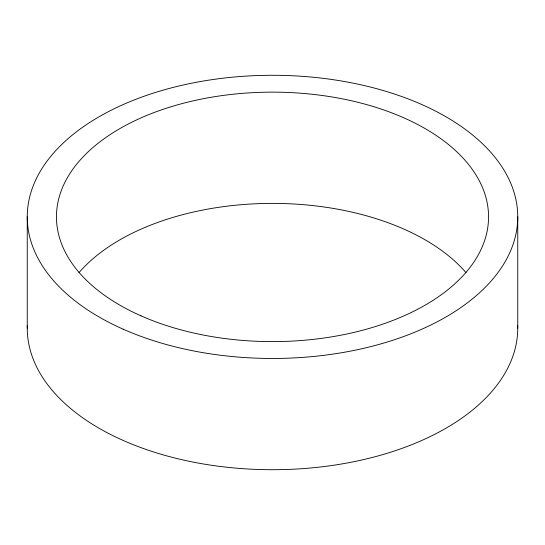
<?xml version="1.0" encoding="UTF-8"?>
<svg xmlns="http://www.w3.org/2000/svg" width="545" height="545" viewBox="0 0 545 545"><rect width="100%" height="100%" fill="white"/><g stroke="black" fill="none" stroke-linecap="round" stroke-linejoin="round"><path stroke-width="0.82" d="M517.75 216.876L517.75 328.124M27.25 216.876L27.25 328.124M78.998 272.636A216.052 124.737 0 0 1 272.5 203.387A216.052 124.737 0 0 1 466.002 272.636M517.709 325.603A245.25 141.591 0 0 1 272.5 469.715A245.25 141.591 0 0 1 27.291 325.603M123.204 329.207A245.25 141.591 0 0 0 515.652 235.358A245.25 141.591 0 0 0 178.644 86.062A245.25 141.591 0 0 0 123.204 329.207M140.978 315.834A216.052 124.737 0 0 0 486.705 233.158A216.052 124.737 0 0 0 189.817 101.636A216.052 124.737 0 0 0 140.978 315.834"/></g></svg>
